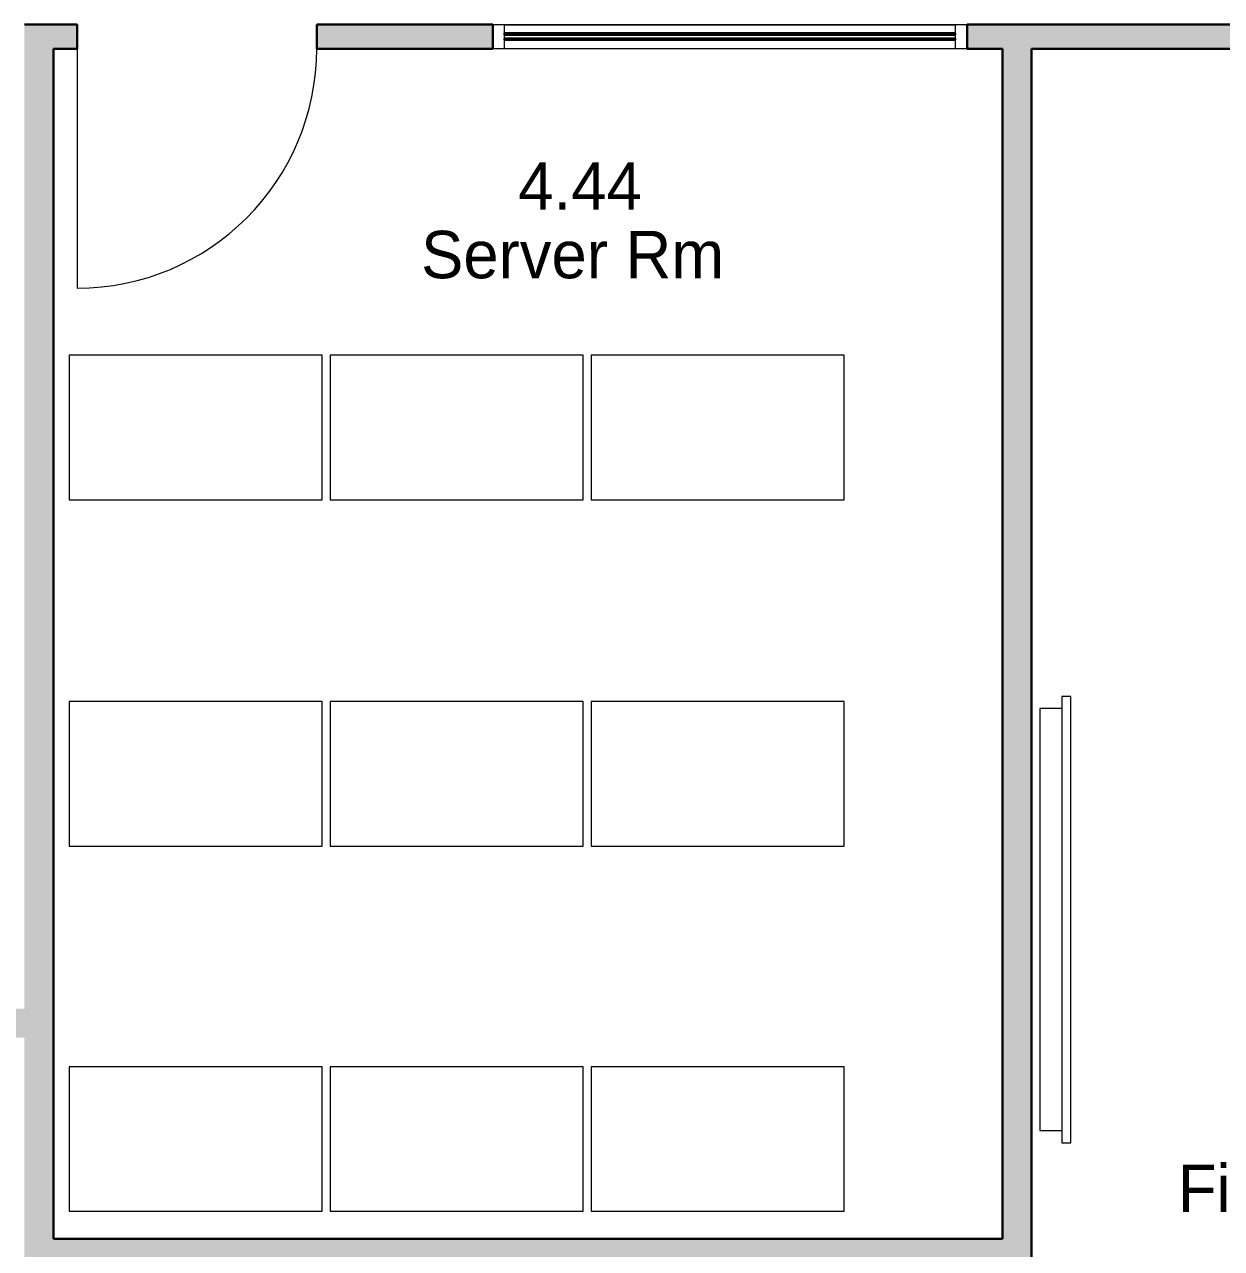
# Model space of a CAD drawing. Header units: millimetres. Extents: x 79795 to 317870, y -36033 to 97293.
# Drawn here: x 173754 to 178801, y 21745 to 26907 of the extents above; entities that cross this region are included whole.
import ezdxf

# ---------------------------------------------------------------- set-up
doc = ezdxf.new("R2010")
doc.units = ezdxf.units.MM
doc.header["$MEASUREMENT"] = 0
for name, color, linetype, lineweight in [('A-AREA-IDEN', 7, 'CONTINUOUS', 9), ('CSM-STL-XX-ZZ-M3-A-XXXX-00001_detached _19_04_21__rvt-1-Level 4$0$A-DOOR', 4, 'CONTINUOUS', 9), ('CSM-STL-XX-ZZ-M3-A-XXXX-00001_detached _19_04_21__rvt-1-Level 4$0$A-GLAZ-CURT', 7, 'CONTINUOUS', 9), ('CSM-STL-XX-ZZ-M3-A-XXXX-00001_detached _19_04_21__rvt-1-Level 4$0$A-GLAZ-CWMG', 7, 'CONTINUOUS', 9), ('CSM-STL-XX-ZZ-M3-A-XXXX-00001_detached _19_04_21__rvt-1-Level 4$0$A-WALL', 7, 'CONTINUOUS', 9), ('CSM-STL-XX-ZZ-M3-A-XXXX-00001_detached _19_04_21__rvt-1-Level 4$0$A-WALL-PATT', 7, 'CONTINUOUS', 9), ('CSM-STL-XX-ZZ-M3-A-XXXX-00001_detached _19_04_21__rvt-1-Level 4$0$E-ELEC-EQPM', 8, 'CONTINUOUS', 9), ('CSM-STL-XX-ZZ-M3-A-XXXX-00001_detached _19_04_21__rvt-1-Level 4$0$I-WALL', 7, 'CONTINUOUS', 9), ('E-ELEC-EQPM', 8, 'CONTINUOUS', 9)]:
    doc.layers.add(name, color=color, linetype=linetype, lineweight=lineweight)
doc.styles.add('Century Gothic', font='GOTHIC.TTF', dxfattribs={"height": 200})

msp = doc.modelspace()

# ---------------------------------------------------------------- hatches: boundary and pattern name
at = {"layer": 'CSM-STL-XX-ZZ-M3-A-XXXX-00001_detached _19_04_21__rvt-1-Level 4$0$A-GLAZ-CURT'}
h = msp.add_hatch(color=256, dxfattribs=at)
h.paths.add_polyline_path([(175778.1, 26842.3), (175928.1, 26842.3), (175928.1, 26848.3), (175778.1, 26848.3)], flags=0)
h.paths.add_polyline_path([(175778.1, 26864.3), (175928.1, 26864.3), (175928.1, 26870.3), (175778.1, 26870.3)], flags=0)
h = msp.add_hatch(color=256, dxfattribs=at)
h.paths.add_polyline_path([(175928.1, 26842.3), (176828.1, 26842.3), (176828.1, 26848.3), (175928.1, 26848.3)], flags=0)
h.paths.add_polyline_path([(175928.1, 26864.3), (176828.1, 26864.3), (176828.1, 26870.3), (175928.1, 26870.3)], flags=0)
h = msp.add_hatch(color=256, dxfattribs=at)
h.paths.add_polyline_path([(176828.1, 26842.3), (177678.1, 26842.3), (177678.1, 26848.3), (176828.1, 26848.3)], flags=0)
h.paths.add_polyline_path([(176828.1, 26864.3), (177678.1, 26864.3), (177678.1, 26870.3), (176828.1, 26870.3)], flags=0)
at = {"layer": 'CSM-STL-XX-ZZ-M3-A-XXXX-00001_detached _19_04_21__rvt-1-Level 4$0$A-WALL-PATT'}
for points in [[(173876.1, 21785.8), (173876.1, 26907.3), (173754.1, 26907.3), (173754.1, 21785.8)], [(178000.1, 21785.8), (178000.1, 26907.3), (177878.1, 26907.3), (177878.1, 21785.8)], [(178000.1, 26805.3), (179500.1, 26805.3), (179500.1, 26907.3), (178000.1, 26907.3)], [(177878.1, 21663.8), (178000.1, 21663.8), (178000.1, 21785.8), (173754.1, 21785.8), (173754.1, 21663.8), (177124.4, 21663.8)]]:
    msp.add_hatch(color=256, dxfattribs=at).paths.add_polyline_path(points, flags=0)
h = msp.add_hatch(color=256, dxfattribs=at)
h.paths.add_polyline_path([(177878.1, 26805.3), (177878.1, 26907.3), (177728.1, 26907.3), (177728.1, 26805.3)], flags=0)
h.paths.add_polyline_path([(173876.1, 26805.3), (173976.1, 26805.3), (173976.1, 26907.3), (173876.1, 26907.3)], flags=0)
h.paths.add_polyline_path([(175728.1, 26805.3), (175728.1, 26907.3), (174986.1, 26907.3), (174986.1, 26805.3)], flags=0)
h = msp.add_hatch(color=256, dxfattribs=at)
h.paths.add_polyline_path([(173754.1, 22635.3), (173754.1, 22757.3), (168908.3, 22757.3), (168908.3, 22635.3), (173536.6, 22635.3)], flags=0)
h.paths.add_polyline_path([(167898.3, 22635.3), (167898.3, 22757.3), (167780.8, 22757.3), (167780.8, 22635.3)], flags=0)

# ---------------------------------------------------------------- linework, layer by layer
at = {"layer": 'CSM-STL-XX-ZZ-M3-A-XXXX-00001_detached _19_04_21__rvt-1-Level 4$0$A-DOOR'}
msp.add_line((173976.1, 26805.3), (173976.1, 25795.3), dxfattribs=at)
msp.add_arc((173976.1, 26805.3), 1010, 270, 0, dxfattribs=at)
at = {"layer": 'CSM-STL-XX-ZZ-M3-A-XXXX-00001_detached _19_04_21__rvt-1-Level 4$0$A-GLAZ-CURT', "lineweight": 30}
for p, q in [((175928.1, 26870.3), (175778.1, 26870.3)), ((175778.1, 26870.3), (175778.1, 26864.3)), ((175778.1, 26864.3), (175928.1, 26864.3)), ((175928.1, 26848.3), (175778.1, 26848.3)), ((175778.1, 26848.3), (175778.1, 26842.3)), ((175778.1, 26842.3), (175928.1, 26842.3)), ((176828.1, 26870.3), (175928.1, 26870.3)), ((175928.1, 26870.3), (175928.1, 26864.3)), ((175928.1, 26864.3), (175928.1, 26870.3)), ((175928.1, 26864.3), (176828.1, 26864.3)), ((176828.1, 26848.3), (175928.1, 26848.3)), ((175928.1, 26848.3), (175928.1, 26842.3)), ((175928.1, 26842.3), (175928.1, 26848.3)), ((175928.1, 26842.3), (176828.1, 26842.3)), ((177678.1, 26870.3), (176828.1, 26870.3)), ((176828.1, 26870.3), (176828.1, 26864.3)), ((176828.1, 26864.3), (176828.1, 26870.3)), ((176828.1, 26864.3), (177678.1, 26864.3)), ((177678.1, 26848.3), (176828.1, 26848.3)), ((176828.1, 26848.3), (176828.1, 26842.3)), ((176828.1, 26842.3), (176828.1, 26848.3)), ((176828.1, 26842.3), (177678.1, 26842.3)), ((177678.1, 26864.3), (177678.1, 26870.3)), ((177678.1, 26842.3), (177678.1, 26848.3))]:
    msp.add_line(p, q, dxfattribs=at)
at = {"layer": 'CSM-STL-XX-ZZ-M3-A-XXXX-00001_detached _19_04_21__rvt-1-Level 4$0$A-GLAZ-CWMG', "lineweight": 20, "extrusion": (0, 0, -1)}
for p, q in [((175778.1, 26906.3), (175728.1, 26906.3)), ((175728.1, 26906.3), (175728.1, 26806.3)), ((175778.1, 26806.3), (175778.1, 26906.3)), ((175728.1, 26806.3), (175778.1, 26806.3))]:
    msp.add_line(p, q, dxfattribs=at)
at = {"layer": 'CSM-STL-XX-ZZ-M3-A-XXXX-00001_detached _19_04_21__rvt-1-Level 4$0$A-GLAZ-CWMG'}
for p, q in [((175778.1, 26906.3), (175928.1, 26906.3)), ((175928.1, 26906.3), (176828.1, 26906.3)), ((176828.1, 26906.3), (177678.1, 26906.3)), ((175778.1, 26806.3), (175928.1, 26806.3)), ((175928.1, 26806.3), (176828.1, 26806.3)), ((176828.1, 26806.3), (177678.1, 26806.3))]:
    msp.add_line(p, q, dxfattribs=at)
at = {"layer": 'CSM-STL-XX-ZZ-M3-A-XXXX-00001_detached _19_04_21__rvt-1-Level 4$0$A-GLAZ-CWMG', "lineweight": 20}
for p, q in [((177728.1, 26906.3), (177678.1, 26906.3)), ((177678.1, 26906.3), (177678.1, 26806.3)), ((177728.1, 26806.3), (177728.1, 26906.3)), ((177678.1, 26806.3), (177728.1, 26806.3))]:
    msp.add_line(p, q, dxfattribs=at)
at = {"layer": 'CSM-STL-XX-ZZ-M3-A-XXXX-00001_detached _19_04_21__rvt-1-Level 4$0$A-WALL', "lineweight": 30}
for p, q in [((173876.1, 26907.3), (173754.1, 26907.3)), ((178000.1, 26907.3), (177878.1, 26907.3)), ((173876.1, 21785.8), (173876.1, 26805.3)), ((177878.1, 26805.3), (177878.1, 21785.8)), ((178000.1, 21785.8), (178000.1, 26805.3)), ((177878.1, 21785.8), (173876.1, 21785.8)), ((178000.1, 21663.8), (178000.1, 21785.8))]:
    msp.add_line(p, q, dxfattribs=at)
at = {"layer": 'CSM-STL-XX-ZZ-M3-A-XXXX-00001_detached _19_04_21__rvt-1-Level 4$0$E-ELEC-EQPM'}
for p, q in [((178165.1, 24073.7), (178127, 24073.7)), ((178127, 24073.7), (178127, 24022.9)), ((178165.1, 24073.7), (178127, 24073.7)), ((178127, 24073.7), (178127, 22191.7)), ((178165.1, 22191.7), (178165.1, 24073.7)), ((178165.1, 22191.7), (178165.1, 24073.7)), ((178127, 24022.9), (178035.1, 24022.9)), ((178035.1, 24022.9), (178035.1, 22242.5)), ((178127, 24022.9), (178035.1, 24022.9)), ((178035.1, 24022.9), (178035.1, 22242.5)), ((178035.1, 22242.5), (178127, 22242.5)), ((178035.1, 22242.5), (178127, 22242.5)), ((178127, 22242.5), (178127, 22191.7)), ((178127, 22191.7), (178165.1, 22191.7)), ((178127, 22191.7), (178165.1, 22191.7))]:
    msp.add_line(p, q, dxfattribs=at)
at = {"layer": 'CSM-STL-XX-ZZ-M3-A-XXXX-00001_detached _19_04_21__rvt-1-Level 4$0$I-WALL', "lineweight": 30}
for p, q in [((173976.1, 26907.3), (173876.1, 26907.3)), ((173976.1, 26805.3), (173976.1, 26907.3)), ((175728.1, 26907.3), (174986.1, 26907.3)), ((174986.1, 26907.3), (174986.1, 26805.3)), ((175728.1, 26805.3), (175728.1, 26907.3)), ((177878.1, 26907.3), (177728.1, 26907.3)), ((177728.1, 26907.3), (177728.1, 26805.3)), ((179500.1, 26907.3), (178000.1, 26907.3)), ((173876.1, 26805.3), (173976.1, 26805.3)), ((174986.1, 26805.3), (175728.1, 26805.3)), ((177728.1, 26805.3), (177878.1, 26805.3)), ((178000.1, 26805.3), (179500.1, 26805.3))]:
    msp.add_line(p, q, dxfattribs=at)
at = {"layer": 'CSM-STL-XX-ZZ-M3-A-XXXX-00001_detached _19_04_21__rvt-1-Level 4$0$I-WALL'}
for p, q in [((175728.1, 26907.3), (177728.1, 26907.3)), ((177728.1, 26805.3), (175728.1, 26805.3))]:
    msp.add_line(p, q, dxfattribs=at)
at = {"layer": 'E-ELEC-EQPM'}
for p, q in [((173942.6, 25512.1), (173942.6, 24902.5)), ((175009.4, 25512.1), (173942.6, 25512.1)), ((175009.4, 24902.5), (175009.4, 25512.1)), ((175042.6, 25512.1), (175042.6, 24902.5)), ((176109.4, 25512.1), (175042.6, 25512.1)), ((176109.4, 24902.5), (176109.4, 25512.1)), ((176142.6, 25512.1), (176142.6, 24902.5)), ((177209.4, 25512.1), (176142.6, 25512.1)), ((177209.4, 24902.5), (177209.4, 25512.1)), ((173942.6, 24902.5), (175009.4, 24902.5)), ((175042.6, 24902.5), (176109.4, 24902.5)), ((176142.6, 24902.5), (177209.4, 24902.5)), ((173942.6, 24052.1), (173942.6, 23442.5)), ((175009.4, 24052.1), (173942.6, 24052.1)), ((175009.4, 23442.5), (175009.4, 24052.1)), ((175042.6, 24052.1), (175042.6, 23442.5)), ((176109.4, 24052.1), (175042.6, 24052.1)), ((176109.4, 23442.5), (176109.4, 24052.1)), ((176142.6, 24052.1), (176142.6, 23442.5)), ((177209.4, 24052.1), (176142.6, 24052.1)), ((177209.4, 23442.5), (177209.4, 24052.1)), ((173942.6, 23442.5), (175009.4, 23442.5)), ((175042.6, 23442.5), (176109.4, 23442.5)), ((176142.6, 23442.5), (177209.4, 23442.5)), ((173942.6, 22512.1), (173942.6, 21902.5)), ((175009.4, 22512.1), (173942.6, 22512.1)), ((175009.4, 21902.5), (175009.4, 22512.1)), ((175042.6, 22512.1), (175042.6, 21902.5)), ((176109.4, 22512.1), (175042.6, 22512.1)), ((176109.4, 21902.5), (176109.4, 22512.1)), ((176142.6, 22512.1), (176142.6, 21902.5)), ((177209.4, 22512.1), (176142.6, 22512.1)), ((177209.4, 21902.5), (177209.4, 22512.1)), ((173942.6, 21902.5), (175009.4, 21902.5)), ((175042.6, 21902.5), (176109.4, 21902.5)), ((176142.6, 21902.5), (177209.4, 21902.5))]:
    msp.add_line(p, q, dxfattribs=at)

# ---------------------------------------------------------------- texts
at = {"layer": 'A-AREA-IDEN', "style": 'Century Gothic'}
for s, p in [('4.44', (175836.2, 26126)), ('Server Rm', (175426.1, 25837.1)), ('Financial Lab', (178616.5, 21899.2))]:
    msp.add_text(s, height=200, dxfattribs=at).set_placement(p)

doc.saveas('drawing.dxf')
